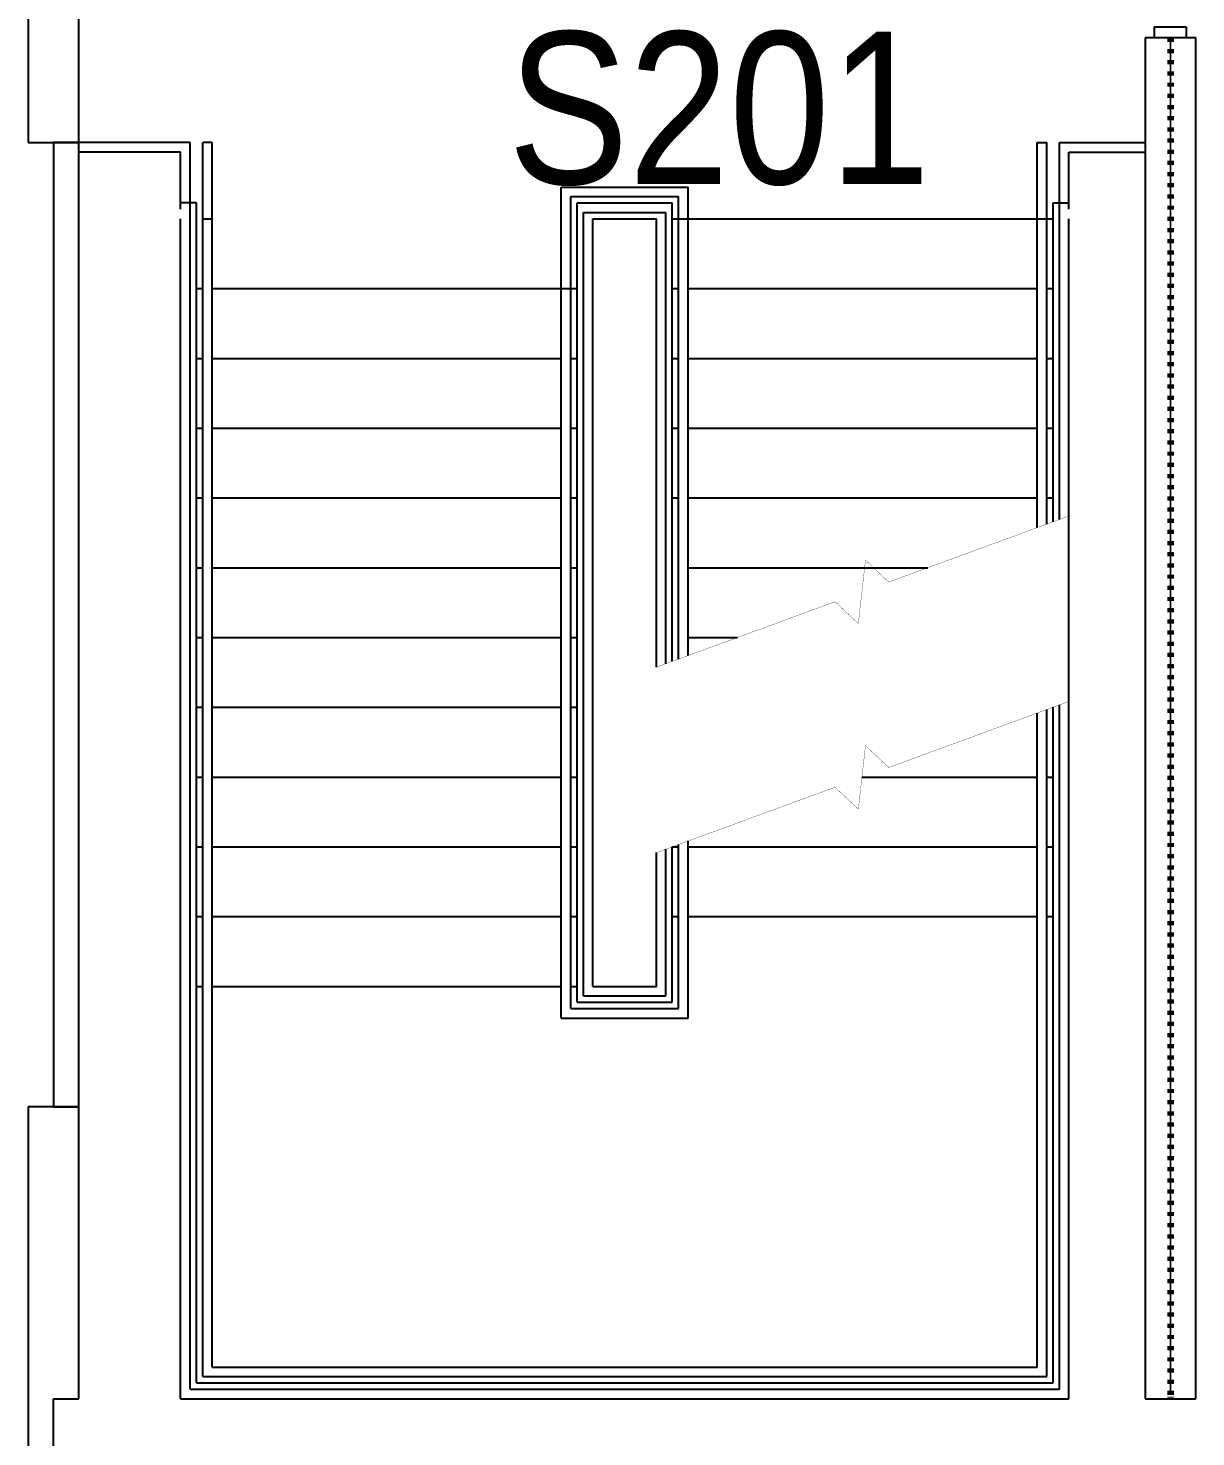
# Model space of a CAD drawing. Header units: inches. Extents: x -2562 to 2562, y 45 to 1163.
# Drawn here: x -2558 to -2374, y 757 to 979 of the extents above; entities that cross this region are included whole.
import ezdxf

# ---------------------------------------------------------------- set-up
doc = ezdxf.new("R2010")
doc.units = ezdxf.units.IN
doc.header["$LTSCALE"] = 10
doc.header["$MEASUREMENT"] = 0
doc.linetypes.add('DIVIDE2', pattern=[0.625, 0.25, -0.125, 0, -0.125, 0, -0.125])
for name, color, linetype in [('A-DOOR', 2, 'CONTINUOUS'), ('A-FLOR', 3, 'CONTINUOUS'), ('A-IDEN-VNUM', 4, 'CONTINUOUS'), ('A-WALL', 5, 'CONTINUOUS')]:
    doc.layers.add(name, color=color, linetype=linetype)
doc.styles.add('ROOMVNUMBER', font='arial.ttf', dxfattribs={"width": 0.85, "height": 30})

msp = doc.modelspace()

# ---------------------------------------------------------------- linework, layer by layer
at = {"layer": 'A-DOOR', "linetype": 'Continuous', "lineweight": -3}
msp.add_lwpolyline([(-2375.5, 979.25), (-2375.5, 977.5), (-2380.5, 977.5), (-2380.5, 979.25)], close=True, dxfattribs=at)
at = {"layer": 'A-FLOR'}
for p, q in [((-2532.49, 961), (-2549.99, 961)), ((-2533.99, 959.5), (-2549.99, 959.5)), ((-2533.99, 951.5), (-2533.99, 959.5)), ((-2532.49, 764.5), (-2532.49, 961)), ((-2530.49, 766.5), (-2530.49, 961)), ((-2528.99, 961), (-2530.49, 961)), ((-2528.99, 768), (-2528.99, 961)), ((-2398.99, 900.32), (-2398.99, 961)), ((-2398.99, 961), (-2397.49, 961)), ((-2397.49, 900.87), (-2397.49, 961)), ((-2395.49, 901.6), (-2395.49, 961)), ((-2395.49, 961), (-2382, 961)), ((-2393.99, 959.5), (-2382, 959.5)), ((-2393.99, 951.5), (-2393.99, 959.5)), ((-2473.99, 823), (-2473.99, 954)), ((-2473.99, 954), (-2453.99, 954)), ((-2453.99, 880.15), (-2453.99, 954)), ((-2533.99, 950.5), (-2533.99, 951.5)), ((-2531.49, 951.5), (-2533.99, 951.5)), ((-2531.49, 765.5), (-2531.49, 951.5)), ((-2472.49, 824.5), (-2472.49, 952.5)), ((-2472.49, 952.5), (-2455.49, 952.5)), ((-2471.49, 825.5), (-2471.49, 951.5)), ((-2471.49, 951.5), (-2456.49, 951.5)), ((-2471.49, 951.5), (-2456.49, 951.5)), ((-2456.49, 879.24), (-2456.49, 951.5)), ((-2455.49, 879.6), (-2455.49, 952.5)), ((-2396.49, 901.24), (-2396.49, 951.5)), ((-2396.49, 951.5), (-2393.99, 951.5)), ((-2393.99, 950.5), (-2393.99, 951.5)), ((-2382, 950.5), (-2382, 950.5)), ((-2533.99, 763), (-2533.99, 949)), ((-2530.49, 949), (-2528.99, 949)), ((-2470.49, 826.5), (-2470.49, 950)), ((-2470.49, 950), (-2457.49, 950)), ((-2468.99, 828), (-2468.99, 949)), ((-2468.99, 949), (-2458.99, 949)), ((-2458.99, 878.32), (-2458.99, 949)), ((-2457.49, 878.87), (-2457.49, 950)), ((-2456.49, 949), (-2455.49, 949)), ((-2455.49, 949), (-2453.99, 949)), ((-2453.99, 949), (-2398.99, 949)), ((-2398.99, 949), (-2397.49, 949)), ((-2397.49, 949), (-2396.49, 949)), ((-2393.99, 902.15), (-2393.99, 949)), ((-2382, 949), (-2382, 949)), ((-2531.49, 938), (-2530.49, 938)), ((-2528.99, 938), (-2473.99, 938)), ((-2473.99, 938), (-2472.49, 938)), ((-2472.49, 938), (-2471.49, 938)), ((-2456.49, 938), (-2455.49, 938)), ((-2453.99, 938), (-2398.99, 938)), ((-2397.49, 938), (-2396.49, 938)), ((-2533.99, 763), (-2533.99, 935)), ((-2531.49, 927), (-2530.49, 927)), ((-2528.99, 927), (-2473.99, 927)), ((-2472.49, 927), (-2471.49, 927)), ((-2456.49, 927), (-2455.49, 927)), ((-2453.99, 927), (-2398.99, 927)), ((-2397.49, 927), (-2396.49, 927)), ((-2531.49, 916), (-2530.49, 916)), ((-2528.99, 916), (-2473.99, 916)), ((-2472.49, 916), (-2471.49, 916)), ((-2456.49, 916), (-2455.49, 916)), ((-2453.99, 916), (-2398.99, 916)), ((-2397.49, 916), (-2396.49, 916)), ((-2531.49, 905), (-2530.49, 905)), ((-2528.99, 905), (-2473.99, 905)), ((-2472.49, 905), (-2471.49, 905)), ((-2456.49, 905), (-2455.49, 905)), ((-2453.99, 905), (-2398.99, 905)), ((-2397.49, 905), (-2396.49, 905)), ((-2393.99, 763), (-2393.99, 902.15)), ((-2531.49, 894), (-2530.49, 894)), ((-2528.99, 894), (-2473.99, 894)), ((-2472.49, 894), (-2471.49, 894)), ((-2453.99, 894), (-2416.23, 894)), ((-2531.49, 883), (-2530.49, 883)), ((-2528.99, 883), (-2473.99, 883)), ((-2472.49, 883), (-2471.49, 883)), ((-2453.99, 883), (-2446.23, 883)), ((-2531.49, 872), (-2530.49, 872)), ((-2528.99, 872), (-2473.99, 872)), ((-2472.49, 872), (-2471.49, 872)), ((-2398.99, 768), (-2398.99, 871.08)), ((-2397.49, 766.5), (-2397.49, 871.63)), ((-2396.49, 765.5), (-2396.49, 872)), ((-2395.49, 764.5), (-2395.49, 872.37)), ((-2531.49, 861), (-2530.49, 861)), ((-2528.99, 861), (-2473.99, 861)), ((-2472.49, 861), (-2471.49, 861)), ((-2426.61, 861), (-2398.99, 861)), ((-2397.49, 861), (-2396.49, 861)), ((-2453.99, 823), (-2453.99, 850.92)), ((-2531.49, 850), (-2530.49, 850)), ((-2528.99, 850), (-2473.99, 850)), ((-2472.49, 850), (-2471.49, 850)), ((-2458.99, 828), (-2458.99, 849.08)), ((-2457.49, 826.5), (-2457.49, 849.63)), ((-2456.49, 825.5), (-2456.49, 850)), ((-2456.49, 850), (-2455.49, 850)), ((-2455.49, 824.5), (-2455.49, 850.37)), ((-2453.99, 850), (-2398.99, 850)), ((-2397.49, 850), (-2396.49, 850)), ((-2531.49, 839), (-2530.49, 839)), ((-2528.99, 839), (-2473.99, 839)), ((-2472.49, 839), (-2471.49, 839)), ((-2456.49, 839), (-2455.49, 839)), ((-2453.99, 839), (-2398.99, 839)), ((-2397.49, 839), (-2396.49, 839)), ((-2531.49, 828), (-2530.49, 828)), ((-2528.99, 828), (-2473.99, 828)), ((-2472.49, 828), (-2471.49, 828)), ((-2470.49, 826.5), (-2457.49, 826.5)), ((-2468.99, 828), (-2458.99, 828)), ((-2472.49, 824.5), (-2455.49, 824.5)), ((-2471.49, 825.5), (-2456.49, 825.5)), ((-2473.99, 823), (-2453.99, 823)), ((-2530.49, 766.5), (-2397.49, 766.5)), ((-2528.99, 768), (-2398.99, 768)), ((-2532.49, 764.5), (-2395.49, 764.5)), ((-2531.49, 765.5), (-2396.49, 765.5)), ((-2533.99, 763), (-2393.99, 763))]:
    msp.add_line(p, q, dxfattribs=at)
at = {"layer": 'A-FLOR', "const_width": 0.045}
for points in [[(-2458.99, 878.32), (-2430.84, 888.64), (-2427.18, 885.19), (-2426.05, 895.19), (-2422.39, 891.74), (-2393.75, 902.24)], [(-2458.99, 849.08), (-2430.84, 859.4), (-2427.18, 855.95), (-2426.05, 865.95), (-2422.39, 862.5), (-2393.99, 872.92)]]:
    msp.add_lwpolyline(points, dxfattribs=at)
at = {"layer": 'A-WALL', "linetype": 'Continuous', "lineweight": -3}
for p, q in [((-2557.99, 1027), (-2557.99, 961)), ((-2549.99, 961), (-2549.99, 1027)), ((-2374, 977.5), (-2382, 977.5)), ((-2382, 977.5), (-2382, 763)), ((-2374, 763), (-2374, 977.5)), ((-2557.99, 961), (-2549.99, 961)), ((-2549.99, 961), (-2553.99, 961)), ((-2553.99, 961), (-2553.99, 809)), ((-2549.99, 809), (-2549.99, 961)), ((-2549.99, 809), (-2557.99, 809)), ((-2557.99, 809), (-2557.99, 763)), ((-2553.99, 809), (-2549.99, 809)), ((-2549.99, 763), (-2549.99, 809)), ((-2557.99, 763), (-2558, 743)), ((-2554, 743), (-2553.99, 763)), ((-2553.99, 763), (-2549.99, 763)), ((-2382, 763), (-2374, 763))]:
    msp.add_line(p, q, dxfattribs=at)
at = {"layer": 'A-WALL', "linetype": 'DIVIDE2', "lineweight": 140, "ltscale": 0.25}
msp.add_line((-2378, 977.5), (-2378, 763), dxfattribs=at)

# ---------------------------------------------------------------- texts
at = {"layer": 'A-IDEN-VNUM', "style": 'ROOMVNUMBER', "width": 0.85}
msp.add_text('S201', height=24, rotation=360, dxfattribs=at).set_placement((-2482.39, 954.48))

doc.saveas('drawing.dxf')
